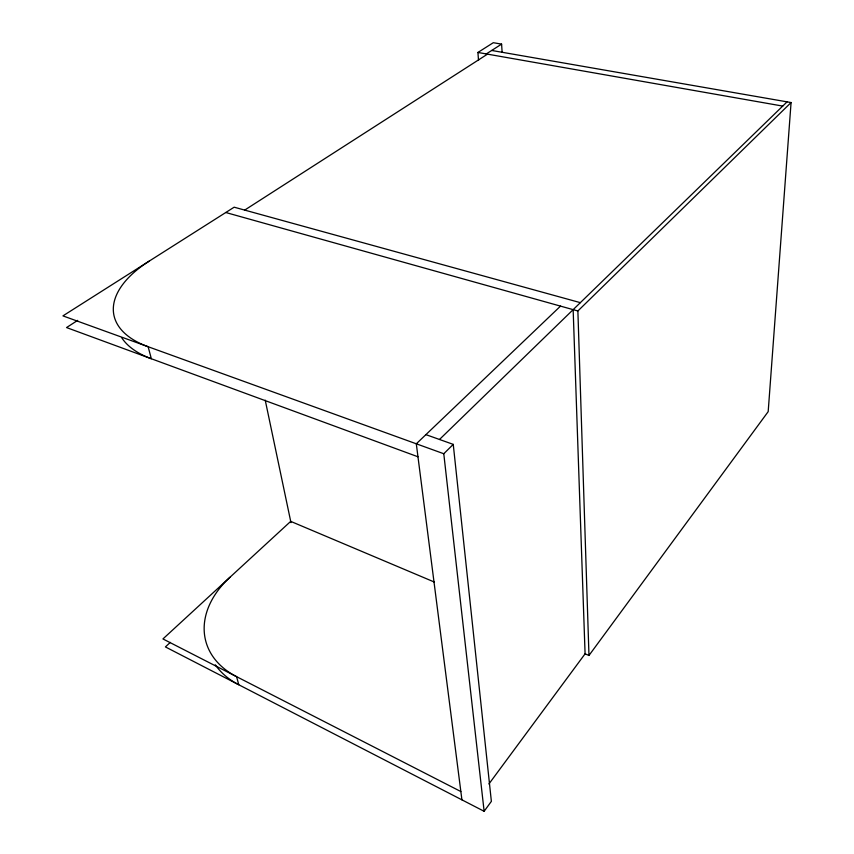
<?xml version="1.0" encoding="UTF-8"?>
<svg xmlns="http://www.w3.org/2000/svg" width="854" height="854" viewBox="0 0 854 854"><rect width="100%" height="100%" fill="white"/><g stroke="black" fill="none" stroke-linecap="round" stroke-linejoin="round"><path stroke-width="1.28" d="M491.701 50.461L791.071 102.544L768.184 411.639L588.972 655.477L585.086 653.822L573.151 309.65M170.298 642.389L165.409 646.916L484.133 811.3L491.37 801.362L453.25 444.379L425.9 434.633M488.915 783.961L585.086 653.822M484.133 811.3L443.781 453.741L453.25 444.379M588.972 655.477L577.88 310.973L791.071 102.544M439.49 439.479L787.078 101.85M560.512 306.116L416.304 443.802L461.918 799.846M77.682 320.378L66.537 327.562L417.969 456.783M486.289 53.93L501.597 44.12L502.109 52.083M244.692 210.095L487.495 54.144M478.518 60.442L477.92 52.457L493.302 42.7L501.597 44.12M477.92 52.457L782.723 106.088M580.346 302.658L234.156 207.191L62.929 315.884L443.781 453.741M225.776 212.507L577.88 310.973M434.387 582.065L290.702 521.367L162.943 638.941L460.85 791.541M265.22 400.152L290.968 522.637M149.183 261.132A120.136 59.172 -10.8 0 0 148.126 346.724L151.35 358.744A119.389 59.684 -10.9 0 1 121.652 337.618M215.293 664.796A99 69.43 -15.5 0 0 238.768 684.748L236.601 676.667A99.502 69.291 -15.3 0 1 229.982 577.24"/></g></svg>
